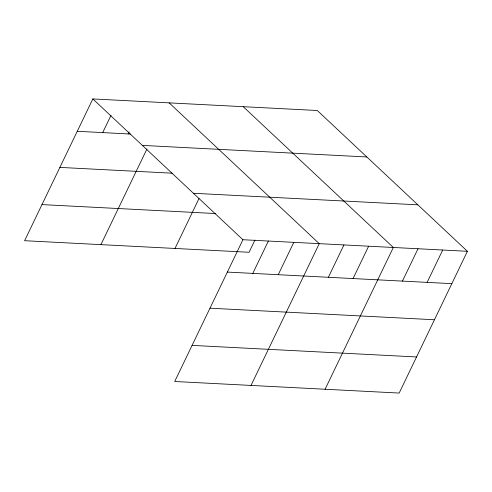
<?xml version="1.0" encoding="UTF-8"?>
<svg xmlns="http://www.w3.org/2000/svg" width="492" height="492" viewBox="0 0 492 492"><rect width="100%" height="100%" fill="white"/><g stroke="black" fill="none" stroke-linecap="round" stroke-linejoin="round"><path stroke-width="0.74" d="M467.4 251.295L242.931 239.727L174.703 381.497L399.172 393.065L467.4 251.295L317.297 110.503L92.828 98.935L24.6 240.705L249.069 252.273L254.973 240.01M102.699 132.606L110.983 115.392M128.135 133.916L129.132 131.85M100.921 244.641L147.022 148.848M174.992 248.454L199.002 198.571M252.802 273.392L268.374 241.037M278.238 274.702L293.81 242.347M251.018 385.427L319.253 243.663L169.15 102.871M328.373 277.285L343.945 244.93M353.059 278.558L368.631 246.203M325.095 389.246L393.323 247.476L243.22 106.684M402.444 281.104L418.016 248.749M427.136 282.377L442.708 250.022M77.256 131.29L130.38 134.027M142.36 145.398L366.829 156.966M59.883 167.397L172.114 173.184M193.399 193.27L417.868 204.832M41.98 204.598L215.564 213.546M227.359 272.082L451.828 283.65M209.979 308.189L434.454 319.757M192.077 345.39L416.546 356.958M92.828 98.935L242.931 239.727"/></g></svg>
